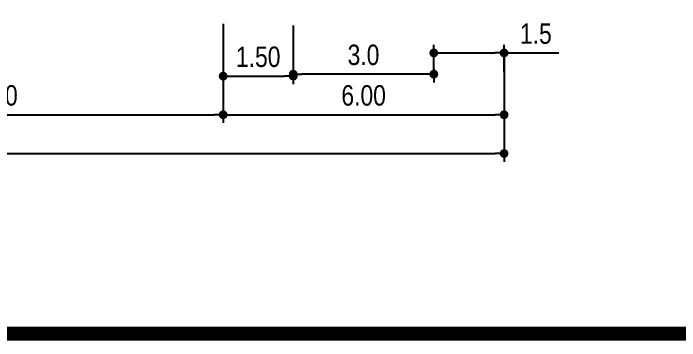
# Model space of a CAD drawing. Header units: metres. Extents: x 563371 to 571261, y 2062953 to 2068466.
# Drawn here: x 568860 to 568917, y 2065830.5 to 2065858.5 of the extents above; entities that cross this region are included whole.
import ezdxf

# ---------------------------------------------------------------- set-up
doc = ezdxf.new("R2010")
doc.units = ezdxf.units.M
doc.layers.get('0').update_dxf_attribs({"linetype": 'CONTINUOUS'})
doc.layers.get('DEFPOINTS').update_dxf_attribs({"linetype": 'CONTINUOUS'})
for name, color, linetype in [('ghichieudai', 7, 'CONTINUOUS'), ('Khung ban ve', 7, 'CONTINUOUS'), ('MATCATDUONG', 8, 'CONTINUOUS')]:
    doc.layers.add(name, color=color, linetype=linetype)
doc.styles.add('ktcn', font='VHARIAL.ttf', dxfattribs={"width": 0.8})
doc.dimstyles.new('a', dxfattribs={"dimtxt": 1.75, "dimasz": 0.75, "dimexe": 0.7, "dimexo": 0, "dimgap": 0.75, "dimtad": 1, "dimzin": 0, "dimdsep": 46, "dimtxsty": 'ktcn', "dimblk": 'DOT', "dimcen": 0, "dimazin": 0, "dimtfac": 1, "dimtix": 1, "dimtofl": 0, "dimtmove": 0, "dimatfit": 3, "dimfxl": 1, "dimtolj": 1, "dimtzin": 0, "dimarcsym": 0})

# ---------------------------------------------------------------- blocks, each defined once
blk = doc.blocks.new('_Dot')
at = {"color": 0, "linetype": 'ByBlock', "lineweight": -2}
blk.add_line((-0.5, 0), (-1, 0), dxfattribs=at)
at = {"color": 0, "linetype": 'ByBlock', "const_width": 0.5}
blk.add_lwpolyline([(-0.25, 0, 1), (0.25, 0, 1)], format="xyb", close=True, dxfattribs=at)
blk = doc.blocks.new('*D53')
at = {"layer": 'DEFPOINTS', "color": 0, "linetype": 'Continuous'}
for p in [(568757.966, 2065854.801), (568901.966, 2065854.801), (568901.966, 2065846.526)]:
    blk.add_point(p, dxfattribs=at)
at = {"layer": 'MATCATDUONG', "color": 0, "linetype": 'Continuous', "lineweight": -2}
for p, q in [((568757.966, 2065854.801), (568757.966, 2065845.826)), ((568901.966, 2065854.801), (568901.966, 2065845.826)), ((568758.716, 2065846.526), (568901.216, 2065846.526))]:
    blk.add_line(p, q, dxfattribs=at)
at = {"layer": 'MATCATDUONG', "color": 0, "linetype": 'Continuous', "lineweight": -2, "xscale": 0.75, "yscale": 0.75, "zscale": 0.75, "rotation": 180}
blk.add_blockref('_Dot', (568757.966, 2065846.526), dxfattribs=at)
at = {"layer": 'MATCATDUONG', "color": 0, "linetype": 'Continuous', "lineweight": -2, "xscale": 0.75, "yscale": 0.75, "zscale": 0.75}
blk.add_blockref('_Dot', (568901.966, 2065846.526), dxfattribs=at)
at = {"layer": 'MATCATDUONG', "color": 0, "linetype": 'Continuous', "insert": (568829.966, 2065848.17), "char_height": 1.75, "attachment_point": 5, "style": 'ktcn'}
blk.add_mtext('\\A1;36.00', dxfattribs=at)
blk = doc.blocks.new('*D55')
at = {"layer": 'DEFPOINTS', "color": 0, "linetype": 'Continuous'}
for p in [(568877.966, 2065855.892), (568837.966, 2065855.258), (568877.966, 2065849.842)]:
    blk.add_point(p, dxfattribs=at)
at = {"layer": 'MATCATDUONG', "color": 0, "linetype": 'Continuous', "lineweight": -2}
for p, q in [((568877.966, 2065855.892), (568877.966, 2065849.142)), ((568837.966, 2065855.258), (568837.966, 2065849.142)), ((568838.716, 2065849.842), (568877.216, 2065849.842))]:
    blk.add_line(p, q, dxfattribs=at)
at = {"layer": 'MATCATDUONG', "color": 0, "linetype": 'Continuous', "lineweight": -2, "xscale": 0.75, "yscale": 0.75, "zscale": 0.75, "rotation": 180}
blk.add_blockref('_Dot', (568837.966, 2065849.842), dxfattribs=at)
at = {"layer": 'MATCATDUONG', "color": 0, "linetype": 'Continuous', "lineweight": -2, "xscale": 0.75, "yscale": 0.75, "zscale": 0.75}
blk.add_blockref('_Dot', (568877.966, 2065849.842), dxfattribs=at)
at = {"layer": 'MATCATDUONG', "color": 0, "linetype": 'Continuous', "insert": (568857.966, 2065851.486), "char_height": 1.75, "attachment_point": 5, "style": 'ktcn'}
blk.add_mtext('\\A1;10.00', dxfattribs=at)
blk = doc.blocks.new('*D52')
at = {"layer": 'DEFPOINTS', "color": 0, "linetype": 'Continuous'}
for p in [(568877.966, 2065854.801), (568901.966, 2065854.801), (568901.966, 2065849.842)]:
    blk.add_point(p, dxfattribs=at)
at = {"layer": 'MATCATDUONG', "color": 0, "linetype": 'Continuous', "lineweight": -2}
for p, q in [((568877.966, 2065854.801), (568877.966, 2065849.142)), ((568901.966, 2065854.801), (568901.966, 2065849.142)), ((568878.716, 2065849.842), (568901.216, 2065849.842))]:
    blk.add_line(p, q, dxfattribs=at)
at = {"layer": 'MATCATDUONG', "color": 0, "linetype": 'Continuous', "lineweight": -2, "xscale": 0.75, "yscale": 0.75, "zscale": 0.75, "rotation": 180}
blk.add_blockref('_Dot', (568877.966, 2065849.842), dxfattribs=at)
at = {"layer": 'MATCATDUONG', "color": 0, "linetype": 'Continuous', "lineweight": -2, "xscale": 0.75, "yscale": 0.75, "zscale": 0.75}
blk.add_blockref('_Dot', (568901.966, 2065849.842), dxfattribs=at)
at = {"layer": 'MATCATDUONG', "color": 0, "linetype": 'Continuous', "insert": (568889.966, 2065851.486), "char_height": 1.75, "attachment_point": 5, "style": 'ktcn'}
blk.add_mtext('\\A1;6.00', dxfattribs=at)
blk = doc.blocks.new('*D44')
at = {"layer": 'DEFPOINTS', "color": 0, "linetype": 'Continuous'}
for p in [(568877.966, 2065857.61), (568883.949, 2065857.468), (568883.949, 2065853.147)]:
    blk.add_point(p, dxfattribs=at)
at = {"layer": 'MATCATDUONG', "color": 0, "linetype": 'Continuous', "lineweight": -2}
for p, q in [((568877.966, 2065857.61), (568877.966, 2065852.447)), ((568883.949, 2065857.468), (568883.949, 2065852.447)), ((568878.716, 2065853.147), (568883.199, 2065853.147))]:
    blk.add_line(p, q, dxfattribs=at)
at = {"layer": 'MATCATDUONG', "color": 0, "linetype": 'Continuous', "lineweight": -2, "xscale": 0.75, "yscale": 0.75, "zscale": 0.75, "rotation": 180}
blk.add_blockref('_Dot', (568877.966, 2065853.147), dxfattribs=at)
at = {"layer": 'MATCATDUONG', "color": 0, "linetype": 'Continuous', "lineweight": -2, "xscale": 0.75, "yscale": 0.75, "zscale": 0.75}
blk.add_blockref('_Dot', (568883.949, 2065853.147), dxfattribs=at)
at = {"layer": 'MATCATDUONG', "color": 0, "linetype": 'Continuous', "insert": (568880.958, 2065854.79), "char_height": 1.75, "attachment_point": 5, "style": 'ktcn'}
blk.add_mtext('\\A1;1.50', dxfattribs=at)
blk = doc.blocks.new('*D128')
at = {"layer": 'DEFPOINTS', "color": 0, "linetype": 'Continuous'}
for p in [(568883.949, 2065853.793, 0), (568895.962, 2065853.793, 0), (568883.949, 2065853.314)]:
    blk.add_point(p, dxfattribs=at)
at = {"layer": 'MATCATDUONG', "color": 0, "linetype": 'Continuous', "lineweight": -2}
for p, q in [((568883.949, 2065853.793), (568883.949, 2065852.614)), ((568895.962, 2065853.793), (568895.962, 2065852.614)), ((568895.212, 2065853.314), (568884.699, 2065853.314))]:
    blk.add_line(p, q, dxfattribs=at)
at = {"layer": 'MATCATDUONG', "color": 0, "linetype": 'Continuous', "lineweight": -2, "xscale": 0.75, "yscale": 0.75, "zscale": 0.75}
for p, rotation in [((568883.949, 2065853.314), 179.9999999960102), ((568895.962, 2065853.314), 359.9999999960102)]:
    blk.add_blockref('_Dot', p, dxfattribs=dict(at, rotation=rotation))
at = {"layer": 'MATCATDUONG', "color": 0, "linetype": 'Continuous', "insert": (568889.956, 2065854.958), "char_height": 1.75, "attachment_point": 5, "rotation": 360, "style": 'ktcn'}
blk.add_mtext('\\A1;3.0', dxfattribs=at)
blk = doc.blocks.new('*D129')
at = {"layer": 'DEFPOINTS', "color": 0, "linetype": 'Continuous'}
for p in [(568895.962, 2065855.13), (568895.962, 2065853.314), (568901.966, 2065853.522, 0)]:
    blk.add_point(p, dxfattribs=at)
at = {"layer": 'MATCATDUONG', "color": 0, "linetype": 'Continuous', "lineweight": -2}
for p, q in [((568895.962, 2065853.314), (568895.962, 2065855.83)), ((568901.966, 2065853.522), (568901.966, 2065855.83)), ((568896.712, 2065855.13), (568901.216, 2065855.13)), ((568901.966, 2065855.13), (568906.644, 2065855.13))]:
    blk.add_line(p, q, dxfattribs=at)
at = {"layer": 'MATCATDUONG', "color": 0, "linetype": 'Continuous', "lineweight": -2, "xscale": 0.75, "yscale": 0.75, "zscale": 0.75}
for p, rotation in [((568895.962, 2065855.13), 179.9999999960102), ((568901.966, 2065855.13), 359.9999999960102)]:
    blk.add_blockref('_Dot', p, dxfattribs=dict(at, rotation=rotation))
at = {"layer": 'MATCATDUONG', "color": 0, "linetype": 'Continuous', "insert": (568904.68, 2065856.774), "char_height": 1.75, "attachment_point": 5, "rotation": 360, "style": 'ktcn'}
blk.add_mtext('\\A1;1.5', dxfattribs=at)

msp = doc.modelspace()

# ---------------------------------------------------------------- linework, layer by layer
at = {"layer": 'Khung ban ve', "const_width": 1.2}
msp.add_lwpolyline([(567973.928, 2066641.109), (569223.928, 2066641.109), (569223.928, 2065831.109), (567973.928, 2065831.109)], close=True, dxfattribs=at)

# ---------------------------------------------------------------- next in the draw order: wipeouts: each hides what was drawn before it
msp.add_wipeout([(568538.555, 2065837.116), (569134.391, 2065836.361), (569086.223, 2065956.15), (568779.004, 2065956.683), (568600.602, 2065960.315)]).dxf.layer = 'ghichieudai'

# ---------------------------------------------------------------- next in the draw order: dimensions: what is measured, and where the dimension line sits
at = {"layer": 'MATCATDUONG', "color": 7, "linetype": 'Continuous'}
dim = msp.add_linear_dim(base=(568895.962, 2065855.13), p1=(568901.966, 2065853.522, 0), p2=(568895.962, 2065853.314), angle=180, dimstyle='a', override={"dimdec": 1, "dimlfac": 0.25}, dxfattribs=at)
dim.commit()
dim.dimension.update_dxf_attribs({"geometry": '*D129', "text_midpoint": (568904.68, 2065855.13), "dimtype": 160})
for base, p1, p2, override, picture, middle in [((568883.949, 2065853.147, 0), (568877.966, 2065857.61, 0), (568883.949, 2065857.468, 0), {"dimlfac": 0.25}, '*D44', (568880.958, 2065854.79, 0)), ((568883.949, 2065853.314), (568895.962, 2065853.793, 0), (568883.949, 2065853.793, 0), {"dimdec": 1, "dimlfac": 0.25}, '*D128', (568889.956, 2065854.958))]:
    dim = msp.add_linear_dim(base=base, p1=p1, p2=p2, angle=180, dimstyle='a', override=override, dxfattribs=at)
    dim.commit()
    dim.dimension.update_dxf_attribs({"geometry": picture, "text_midpoint": middle})
for base, p1, p2, picture, middle in [((568877.966, 2065849.842, 0), (568837.966, 2065855.258, 0), (568877.966, 2065855.892, 0), '*D55', (568857.966, 2065851.486, 0)), ((568901.966, 2065846.526), (568757.966, 2065854.801), (568901.966, 2065854.801), '*D53', (568829.966, 2065848.17)), ((568901.966, 2065849.842), (568877.966, 2065854.801), (568901.966, 2065854.801), '*D52', (568889.966, 2065851.486))]:
    dim = msp.add_linear_dim(base=base, p1=p1, p2=p2, dimstyle='a', override={"dimlfac": 0.25}, dxfattribs=at)
    dim.commit()
    dim.dimension.update_dxf_attribs({"geometry": picture, "text_midpoint": middle})

doc.saveas('drawing.dxf')
